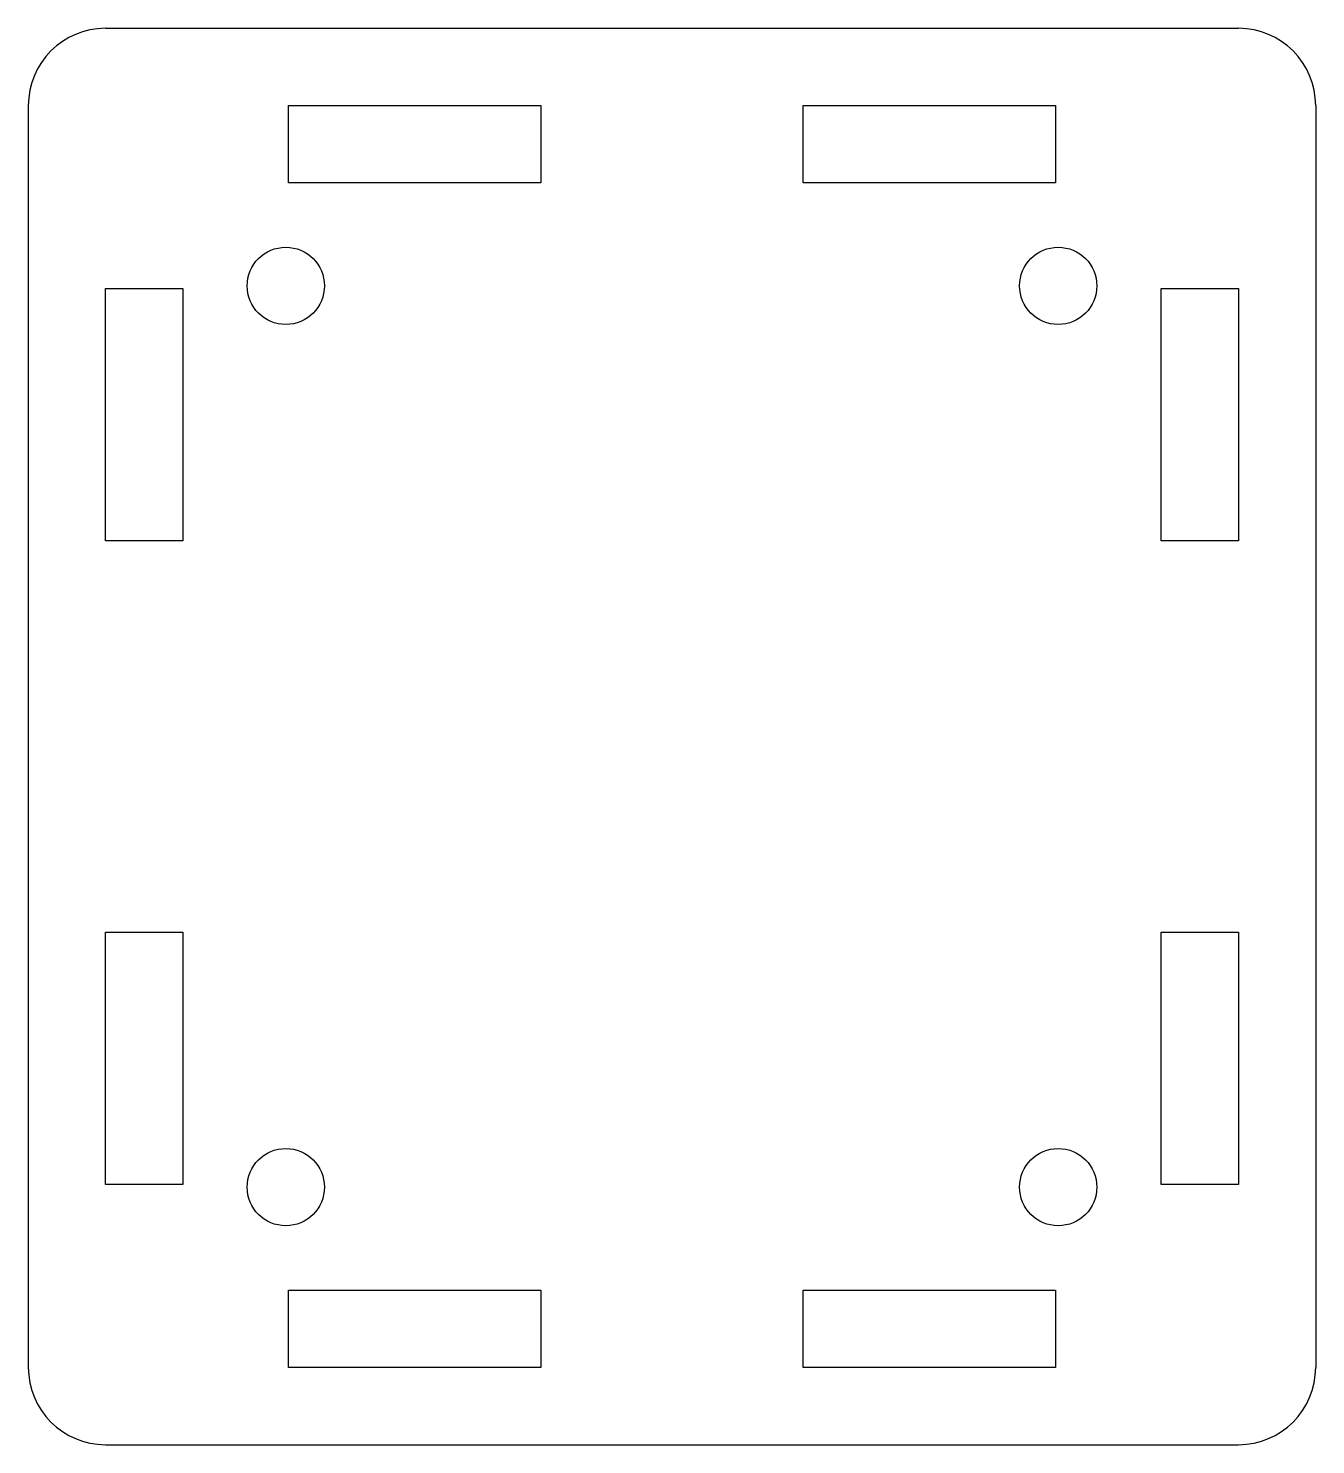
# Model space of a CAD drawing. Extents: x 0 to 50, y 0 to 55.
import ezdxf

# ---------------------------------------------------------------- set-up
doc = ezdxf.new("R2010")
doc.units = 0
doc.layers.get('0').update_dxf_attribs({"linetype": 'continuous'})

# ---------------------------------------------------------------- blocks, each defined once
blk = doc.blocks.new('FILLET')
at = {"color": 0}
for p, q in [((3, 55), (47, 55)), ((0, 52), (0, 3)), ((10.1, 52), (19.9, 52)), ((10.1, 49), (10.1, 52)), ((19.9, 52), (19.9, 49)), ((30.1, 52), (39.9, 52)), ((30.1, 49), (30.1, 52)), ((39.9, 52), (39.9, 49)), ((50, 52), (50, 3)), ((19.9, 49), (10.1, 49)), ((39.9, 49), (30.1, 49)), ((3, 44.9), (6, 44.9)), ((3, 35.1), (3, 44.9)), ((6, 44.9), (6, 35.1)), ((44, 44.9), (47, 44.9)), ((44, 35.1), (44, 44.9)), ((47, 44.9), (47, 35.1)), ((6, 35.1), (3, 35.1)), ((47, 35.1), (44, 35.1)), ((3, 19.9), (6, 19.9)), ((3, 10.1), (3, 19.9)), ((6, 19.9), (6, 10.1)), ((44, 19.9), (47, 19.9)), ((44, 10.1), (44, 19.9)), ((47, 19.9), (47, 10.1)), ((6, 10.1), (3, 10.1)), ((47, 10.1), (44, 10.1)), ((10.1, 6), (19.9, 6)), ((10.1, 3), (10.1, 6)), ((19.9, 6), (19.9, 3)), ((30.1, 6), (39.9, 6)), ((30.1, 3), (30.1, 6)), ((39.9, 6), (39.9, 3)), ((19.9, 3), (10.1, 3)), ((39.9, 3), (30.1, 3)), ((3, 0), (47, 0))]:
    blk.add_line(p, q, dxfattribs=at)
for centre in [(10, 45), (40, 45), (10, 10), (40, 10)]:
    blk.add_circle(centre, 1.5, dxfattribs=at)
for centre, start, end in [((3, 52), 90, -180), ((47, 52), 0, 90), ((3, 3), 180, -90), ((47, 3), -90, 0)]:
    blk.add_arc(centre, 3, start, end, dxfattribs=at)

msp = doc.modelspace()

# ---------------------------------------------------------------- block references
at = {"color": 0}
msp.add_blockref('FILLET', (0, 0), dxfattribs=at)

doc.saveas('drawing.dxf')
